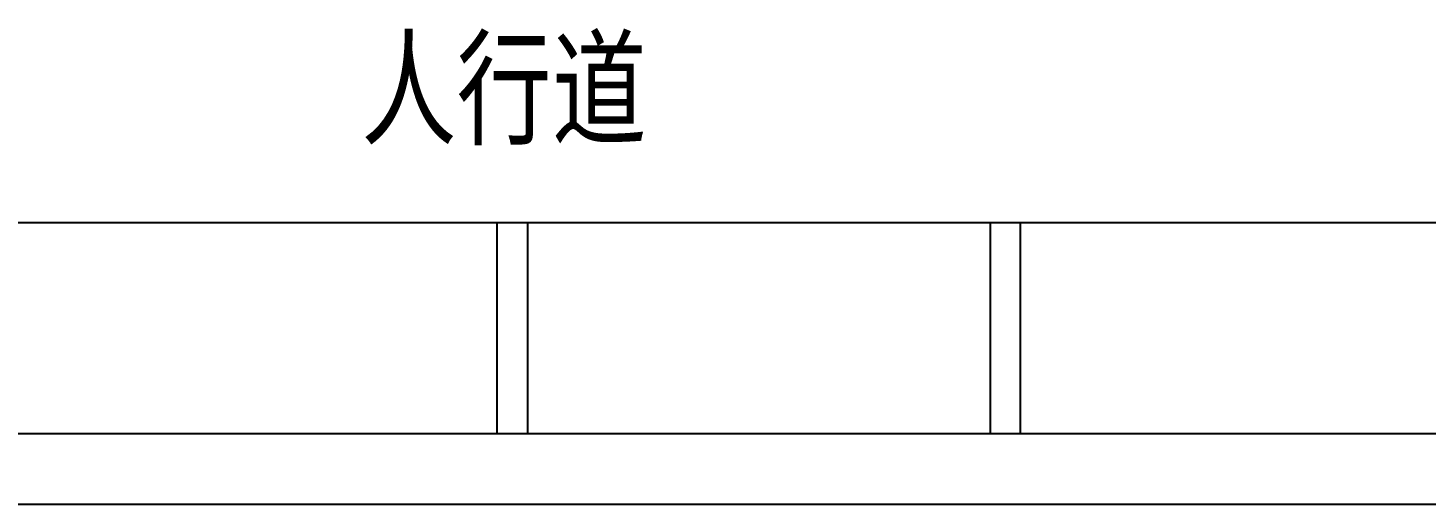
# Model space of a CAD drawing. Header units: millimetres. Extents: x 864899 to 866159, y 2547883 to 2548180.
# Drawn here: x 865138.42 to 865178.09, y 2548009.14 to 2548022.66 of the extents above; entities that cross this region are included whole.
import ezdxf

# ---------------------------------------------------------------- set-up
doc = ezdxf.new("R2010")
doc.units = ezdxf.units.MM
doc.header["$LTSCALE"] = 1000
doc.layers.add('dll-结构外框', color=6, linetype='CONTINUOUS')
doc.layers.add('电照', color=1, linetype='CONTINUOUS')
doc.styles.add('hz', font='tssdeng.shx', dxfattribs={"width": 0.9, "bigfont": 'hztxt.shx'})

msp = doc.modelspace()

# ---------------------------------------------------------------- linework, layer by layer
at = {"layer": 'dll-结构外框', "color": 4}
for p, q in [((865115.10888, 2548017.13708), (865195.42187, 2548017.13708)), ((865151.7185, 2548017.13708), (865151.7185, 2548011.13708)), ((865152.59496, 2548017.13708), (865152.59496, 2548011.13708)), ((865165.7185, 2548017.13708), (865165.7185, 2548011.13708)), ((865166.57462, 2548017.13708), (865166.57462, 2548011.13708)), ((865115.10888, 2548011.13708), (865193.39964, 2548011.13708)), ((865115.10888, 2548009.13708), (865194.73298, 2548009.13708))]:
    msp.add_line(p, q, dxfattribs=at)

# ---------------------------------------------------------------- texts
at = {"layer": '电照', "color": 1, "linetype": 'Continuous', "style": 'hz', "width": 0.9}
msp.add_text('人行道', height=3, dxfattribs=at).set_placement((865147.87652, 2548019.33105))

doc.saveas('drawing.dxf')
